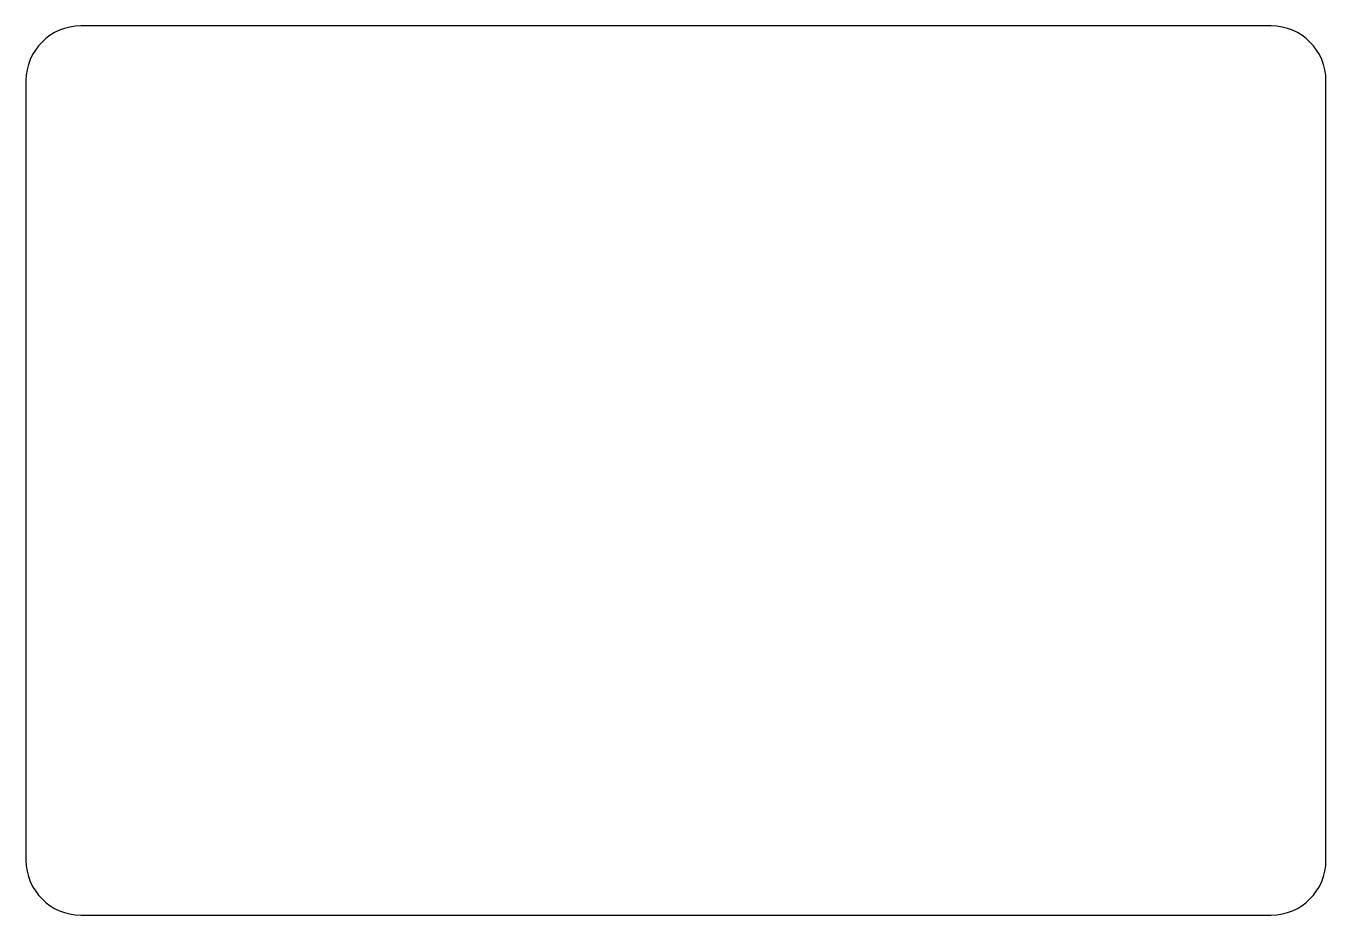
# Model space of a CAD drawing. Extents: x 0 to 95, y 0 to 65.
import ezdxf

# ---------------------------------------------------------------- set-up
doc = ezdxf.new("R2010")
doc.units = 0
doc.layers.add('OBRYS', color=7, linetype='CONTINUOUS')

msp = doc.modelspace()

# ---------------------------------------------------------------- linework, layer by layer
at = {"layer": 'OBRYS'}
for p, q in [((91, 65), (4, 65)), ((0, 61), (0, 4)), ((95, 4), (95, 61)), ((4, 0), (91, 0))]:
    msp.add_line(p, q, dxfattribs=at)
for centre, start, end in [((4, 61), 90, 180), ((91, 61), 0, 90), ((4, 4), 180, 270), ((91, 4), 270, 360)]:
    msp.add_arc(centre, 4, start, end, dxfattribs=at)

doc.saveas('drawing.dxf')
